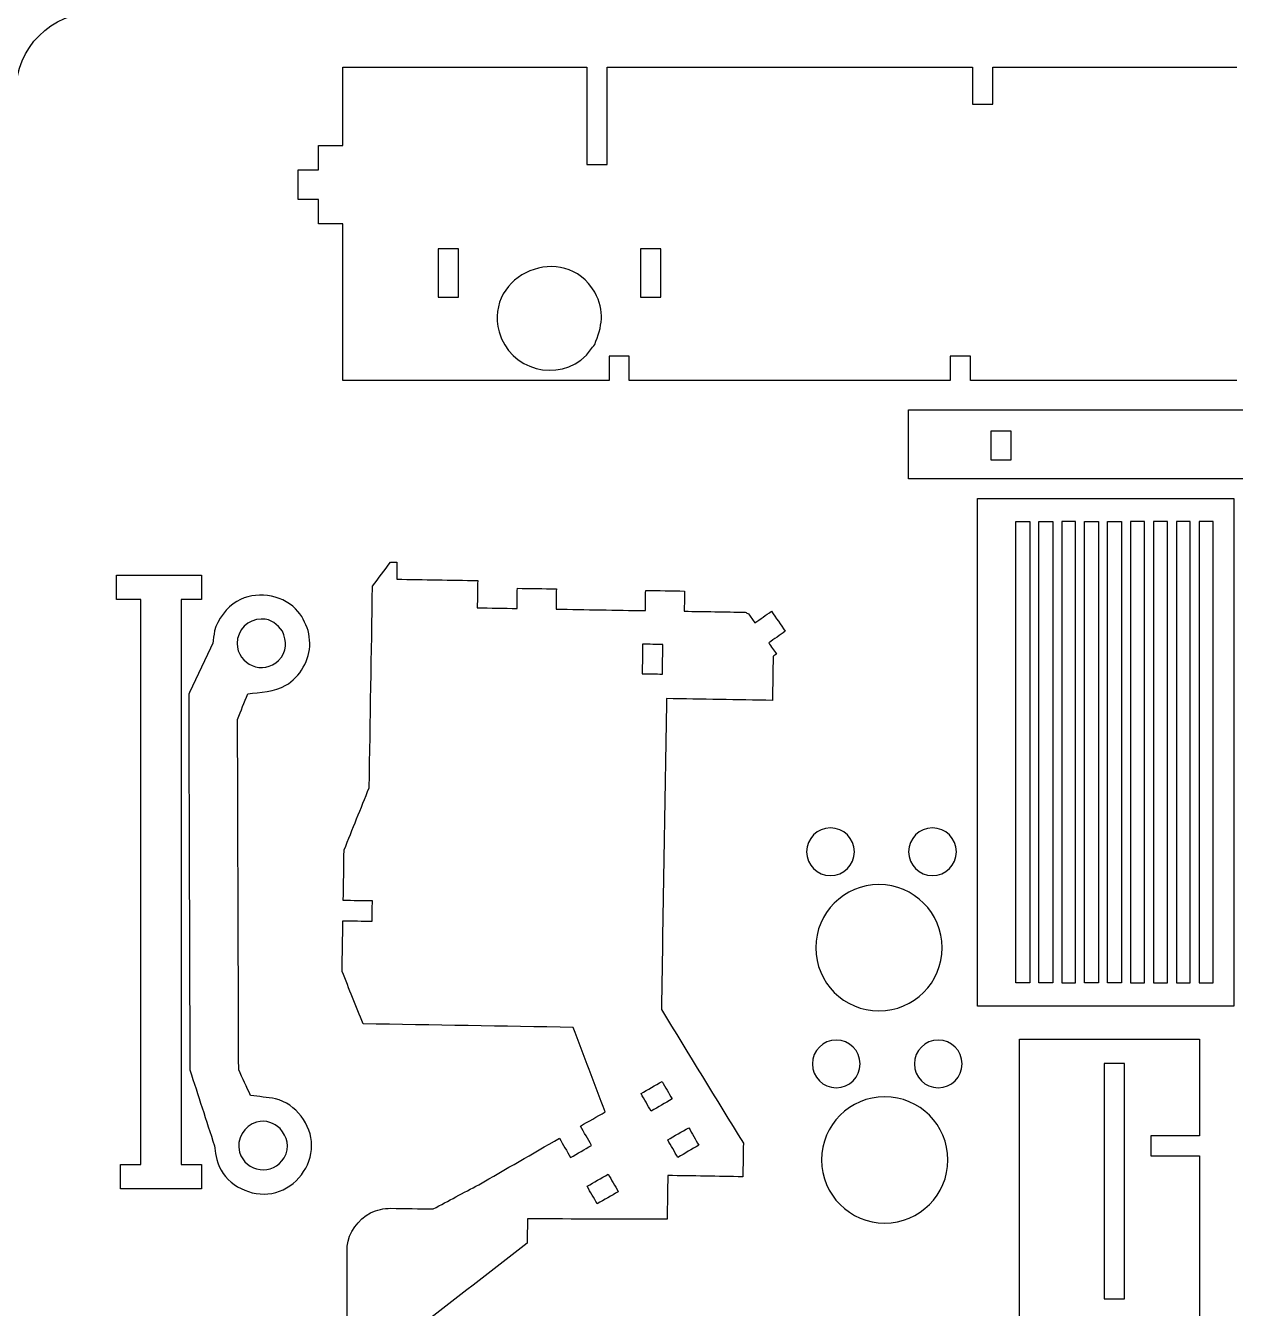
# Model space of a CAD drawing. Extents: x 1449 to 2334, y 110 to 990.
# Drawn here: x 1740.7 to 1893.1, y 386.6 to 548.2 of the extents above; entities that cross this region are included whole.
import ezdxf

# ---------------------------------------------------------------- set-up
doc = ezdxf.new("R2010")
doc.units = 0
doc.layers.get('0').update_dxf_attribs({"linetype": 'CONTINUOUS'})

msp = doc.modelspace()

# ---------------------------------------------------------------- linework, layer by layer
at = {"color": 175}
msp.add_open_spline([(1739.477645, 539.85946), (1739.477645, 545.35946), (1743.977645, 549.85946), (1749.477645, 549.85946)], degree=3, dxfattribs=at)
at = {"color": 3}
for points in [[(1780.654045, 533.08406), (1780.654045, 536.37246), (1780.654045, 539.66096), (1780.654045, 542.94936)], [(1780.654045, 542.94936), (1790.902445, 542.94936), (1801.151045, 542.94936), (1811.399445, 542.94936)], [(1811.399445, 542.94936), (1811.399445, 538.86206), (1811.399445, 534.77496), (1811.399445, 530.68776)], [(1813.948545, 530.68786), (1813.948545, 534.77496), (1813.948545, 538.86216), (1813.948545, 542.94936)], [(1813.948545, 542.94936), (1829.281645, 542.94936), (1844.614645, 542.94936), (1859.947745, 542.94936)], [(1859.947745, 542.94936), (1859.947745, 541.39676), (1859.947745, 539.84416), (1859.947745, 538.29156)], [(1862.498745, 538.29146), (1862.498745, 539.84406), (1862.498645, 541.39676), (1862.498645, 542.94936)], [(1862.498645, 542.94936), (1872.746545, 542.94936), (1882.994345, 542.94936), (1893.242245, 542.94936)], [(1859.947745, 538.29156), (1860.798045, 538.29156), (1861.648445, 538.29146), (1862.498745, 538.29146)], [(1777.594545, 530.02456), (1777.594545, 531.04446), (1777.594545, 532.06426), (1777.594545, 533.08406)], [(1777.594545, 533.08406), (1778.614445, 533.08406), (1779.634245, 533.08406), (1780.654045, 533.08406)], [(1775.045045, 526.27816), (1775.045045, 527.52696), (1775.045045, 528.77586), (1775.045045, 530.02456)], [(1775.045045, 530.02456), (1775.894945, 530.02456), (1776.744745, 530.02456), (1777.594545, 530.02456)], [(1811.399445, 530.68776), (1812.249145, 530.68776), (1813.098845, 530.68786), (1813.948545, 530.68786)], [(1777.594545, 526.27816), (1776.744745, 526.27816), (1775.894945, 526.27816), (1775.045045, 526.27816)], [(1777.594545, 523.21866), (1777.594545, 524.23856), (1777.594545, 525.25836), (1777.594545, 526.27816)], [(1780.654045, 523.21866), (1779.634245, 523.21866), (1778.614445, 523.21866), (1777.594545, 523.21866)], [(1780.654045, 503.48806), (1780.654045, 510.06496), (1780.654045, 516.64186), (1780.654045, 523.21866)], [(1816.735445, 506.54756), (1815.885545, 506.54756), (1815.035745, 506.54756), (1814.185845, 506.54756)], [(1814.185845, 506.54756), (1814.185845, 505.52766), (1814.185845, 504.50786), (1814.185845, 503.48806)], [(1816.735445, 503.48806), (1816.735445, 504.50786), (1816.735445, 505.52766), (1816.735445, 506.54756)], [(1859.710445, 506.54756), (1858.860545, 506.54756), (1858.010745, 506.54756), (1857.160945, 506.54756)], [(1857.160945, 506.54756), (1857.160945, 505.52766), (1857.160945, 504.50786), (1857.160945, 503.48806)], [(1859.710445, 503.48806), (1859.710445, 504.50786), (1859.710445, 505.52766), (1859.710445, 506.54756)], [(1814.185845, 503.48806), (1803.008645, 503.48806), (1791.831245, 503.48806), (1780.654045, 503.48806)], [(1857.160945, 503.48806), (1843.685745, 503.48806), (1830.210545, 503.48806), (1816.735445, 503.48806)], [(1893.242245, 503.48806), (1882.065045, 503.48806), (1870.887745, 503.48806), (1859.710445, 503.48806)], [(1851.907345, 499.80386), (1873.983045, 499.80386), (1896.058645, 499.80386), (1918.134345, 499.80386)], [(1851.907345, 491.12276), (1851.907345, 494.01646), (1851.907345, 496.91016), (1851.907345, 499.80386)], [(1918.134345, 491.12276), (1896.058645, 491.12276), (1873.983045, 491.12276), (1851.907345, 491.12276)], [(1860.570645, 424.70366), (1860.570645, 446.01786), (1860.570645, 467.33206), (1860.570645, 488.64626)], [(1860.570645, 488.64626), (1871.335545, 488.64626), (1882.100245, 488.64626), (1892.865145, 488.64626)], [(1892.865145, 488.64626), (1892.865145, 467.33206), (1892.865145, 446.01786), (1892.865145, 424.70366)], [(1784.401345, 477.57816), (1785.156545, 478.59266), (1785.911445, 479.60706), (1786.666645, 480.62146)], [(1786.666645, 480.62146), (1786.938545, 480.61706), (1787.210445, 480.61256), (1787.482445, 480.60806)], [(1787.482445, 480.60806), (1787.470645, 479.89426), (1787.458745, 479.18046), (1787.446945, 478.46666)], [(1752.164445, 475.92186), (1752.164445, 476.94176), (1752.164445, 477.96156), (1752.164445, 478.98136)], [(1752.164445, 478.98136), (1755.733745, 478.98136), (1759.303045, 478.98136), (1762.872445, 478.98136)], [(1762.872445, 478.98136), (1762.872445, 477.96156), (1762.872445, 476.94176), (1762.872445, 475.92186)], [(1787.446945, 478.46666), (1790.845845, 478.41056), (1794.244845, 478.35446), (1797.643745, 478.29846)], [(1797.643745, 478.29846), (1797.624745, 477.15396), (1797.605845, 476.00956), (1797.586845, 474.86506)], [(1774.720145, 474.72596), (1772.825645, 476.60836), (1769.639445, 477.01746), (1767.330745, 475.67456)], [(1783.982045, 452.20506), (1784.121845, 460.66266), (1784.261645, 469.12046), (1784.401345, 477.57816)], [(1802.596145, 474.77366), (1802.610345, 475.62336), (1802.624745, 476.47306), (1802.638945, 477.32286)], [(1802.638945, 477.32286), (1804.277245, 477.29556), (1805.915345, 477.26826), (1807.553645, 477.24106)], [(1807.553645, 477.24106), (1807.539445, 476.39126), (1807.525245, 475.54146), (1807.511045, 474.69176)], [(1818.761445, 474.50546), (1818.775145, 475.35516), (1818.788845, 476.20486), (1818.802645, 477.05466)], [(1818.802645, 477.05466), (1820.434145, 477.02826), (1822.065545, 477.00166), (1823.697045, 476.97526)], [(1823.697045, 476.97526), (1823.683345, 476.12546), (1823.669645, 475.27566), (1823.655745, 474.42586)], [(1755.223645, 475.92186), (1754.203845, 475.92186), (1753.184145, 475.92186), (1752.164445, 475.92186)], [(1755.223645, 404.73146), (1755.223645, 428.46166), (1755.223645, 452.19176), (1755.223645, 475.92186)], [(1762.872445, 475.92186), (1762.023245, 475.92186), (1761.174045, 475.92186), (1760.324845, 475.92186)], [(1760.324845, 475.92186), (1760.324845, 452.19176), (1760.324845, 428.46166), (1760.324845, 404.73146)], [(1767.330745, 475.67456), (1766.063445, 474.93746), (1764.866745, 473.36726), (1764.491845, 471.94996)], [(1776.312645, 471.98806), (1775.906445, 472.95966), (1775.558345, 473.89316), (1774.720145, 474.72596)], [(1797.586845, 474.86506), (1799.256545, 474.83466), (1800.926445, 474.80406), (1802.596145, 474.77366)], [(1807.511045, 474.69176), (1811.261145, 474.62956), (1815.011345, 474.56756), (1818.761445, 474.50546)], [(1823.655745, 474.42586), (1826.220045, 474.38666), (1828.784245, 474.34746), (1831.348545, 474.30826)], [(1831.348545, 474.30826), (1831.485645, 474.23496), (1831.622845, 474.16176), (1831.760045, 474.08866)], [(1831.760045, 474.08866), (1832.020545, 473.71176), (1832.280845, 473.33486), (1832.541345, 472.95786)], [(1832.541345, 472.95786), (1833.239345, 473.44506), (1833.937445, 473.93206), (1834.635345, 474.41906)], [(1834.635345, 474.41906), (1835.218345, 473.58226), (1835.801145, 472.74556), (1836.384145, 471.90866)], [(1764.491845, 471.94996), (1764.424045, 471.42176), (1764.356245, 470.89366), (1764.288445, 470.36546)], [(1776.526245, 470.40506), (1776.455045, 470.93276), (1776.383845, 471.46046), (1776.312645, 471.98806)], [(1836.384145, 471.90866), (1835.685845, 471.42216), (1834.987245, 470.93566), (1834.288945, 470.44916)], [(1764.288445, 470.36546), (1763.275445, 468.24466), (1762.262645, 466.12386), (1761.249645, 464.00306)], [(1773.483845, 465.09606), (1775.273245, 466.13696), (1776.532845, 468.33496), (1776.526245, 470.40506)], [(1834.288945, 470.44916), (1834.616645, 469.97856), (1834.944545, 469.50816), (1835.272145, 469.03756)], [(1834.853445, 468.74596), (1834.822945, 466.89586), (1834.792445, 465.04576), (1834.761945, 463.19576)], [(1835.272145, 469.03756), (1835.132645, 468.94036), (1834.993045, 468.84316), (1834.853445, 468.74596)], [(1761.249645, 464.00306), (1761.300645, 448.21966), (1761.351645, 432.43626), (1761.402645, 416.65286)], [(1767.403345, 460.80956), (1767.828845, 461.87896), (1768.254245, 462.94856), (1768.679745, 464.01796)], [(1768.679745, 464.01796), (1770.225345, 464.23236), (1772.106045, 464.29466), (1773.483845, 465.09606)], [(1821.423345, 463.41656), (1821.207745, 450.36456), (1820.991945, 437.31246), (1820.776245, 424.26036)], [(1834.761945, 463.19576), (1830.315745, 463.26936), (1825.869645, 463.34296), (1821.423345, 463.41656)], [(1767.546045, 416.67326), (1767.498445, 431.38526), (1767.450945, 446.09746), (1767.403345, 460.80956)], [(1780.822545, 444.36676), (1781.875745, 446.97956), (1782.928845, 449.59216), (1783.982045, 452.20506)], [(1842.070445, 447.14116), (1840.410045, 447.14116), (1839.064045, 445.79516), (1839.064045, 444.13476)], [(1845.076845, 444.13476), (1845.076845, 445.79516), (1843.730845, 447.14116), (1842.070445, 447.14116)], [(1854.913745, 447.14116), (1853.253345, 447.14116), (1851.907345, 445.79516), (1851.907345, 444.13476)], [(1857.920145, 444.13476), (1857.920145, 445.79516), (1856.574145, 447.14116), (1854.913745, 447.14116)], [(1780.717345, 437.99376), (1780.752445, 440.11806), (1780.787545, 442.24246), (1780.822545, 444.36676)], [(1839.064045, 444.13476), (1839.064045, 442.47436), (1840.410045, 441.12836), (1842.070445, 441.12836)], [(1842.070445, 441.12836), (1843.730845, 441.12836), (1845.076845, 442.47436), (1845.076845, 444.13476)], [(1851.907345, 444.13476), (1851.907345, 442.47436), (1853.253345, 441.12836), (1854.913745, 441.12836)], [(1854.913745, 441.12836), (1856.574145, 441.12836), (1857.920145, 442.47436), (1857.920145, 444.13476)], [(1848.177745, 439.99766), (1843.784545, 439.99766), (1840.223245, 436.43636), (1840.223245, 432.04316)], [(1856.132245, 432.04316), (1856.132245, 436.43636), (1852.570945, 439.99766), (1848.177745, 439.99766)], [(1784.388145, 437.93316), (1783.164545, 437.95346), (1781.940845, 437.97356), (1780.717345, 437.99376)], [(1784.346045, 435.38396), (1784.360045, 436.23376), (1784.374145, 437.08346), (1784.388145, 437.93316)], [(1780.569845, 429.07146), (1780.604845, 431.19576), (1780.640045, 433.32016), (1780.675145, 435.44446)], [(1780.675145, 435.44446), (1781.898745, 435.42426), (1783.122345, 435.40416), (1784.346045, 435.38396)], [(1840.223245, 432.04316), (1840.223245, 427.64996), (1843.784545, 424.08866), (1848.177745, 424.08866)], [(1848.177745, 424.08866), (1852.570945, 424.08866), (1856.132245, 427.64996), (1856.132245, 432.04316)], [(1783.213245, 422.45656), (1782.332145, 424.66156), (1781.450945, 426.86646), (1780.569845, 429.07146)], [(1820.776245, 424.26036), (1824.217045, 418.64676), (1827.657745, 413.03296), (1831.098545, 407.41926)], [(1892.865145, 424.70366), (1882.100245, 424.70366), (1871.335545, 424.70366), (1860.570645, 424.70366)], [(1809.665245, 422.01896), (1800.847945, 422.16476), (1792.030545, 422.31066), (1783.213245, 422.45656)], [(1813.688745, 411.36536), (1812.347545, 414.91656), (1811.006445, 418.46786), (1809.665245, 422.01896)], [(1842.795345, 420.41906), (1841.134945, 420.41906), (1839.788945, 419.07306), (1839.788945, 417.41266)], [(1845.801745, 417.41266), (1845.801745, 419.07306), (1844.455745, 420.41906), (1842.795345, 420.41906)], [(1855.638645, 420.41906), (1853.978245, 420.41906), (1852.632245, 419.07306), (1852.632245, 417.41266)], [(1858.645045, 417.41266), (1858.645045, 419.07306), (1857.299045, 420.41906), (1855.638645, 420.41906)], [(1865.879945, 343.15066), (1865.879945, 368.94096), (1865.879945, 394.73126), (1865.879945, 420.52166)], [(1865.879945, 420.52166), (1873.426545, 420.52166), (1880.973245, 420.52166), (1888.519945, 420.52166)], [(1888.519945, 420.52166), (1888.519945, 416.46866), (1888.519945, 412.41556), (1888.519945, 408.36266)], [(1839.788945, 417.41266), (1839.788945, 415.75226), (1841.134945, 414.40626), (1842.795345, 414.40626)], [(1842.795345, 414.40626), (1844.455745, 414.40626), (1845.801745, 415.75226), (1845.801745, 417.41266)], [(1852.632245, 417.41266), (1852.632245, 415.75226), (1853.978245, 414.40626), (1855.638645, 414.40626)], [(1855.638645, 414.40626), (1857.299045, 414.40626), (1858.645045, 415.75226), (1858.645045, 417.41266)], [(1761.402645, 416.65286), (1762.432745, 413.46736), (1763.462745, 410.28176), (1764.492845, 407.09626)], [(1769.055445, 413.44206), (1768.552245, 414.51916), (1768.049145, 415.59616), (1767.546045, 416.67326)], [(1772.176345, 413.03146), (1771.136045, 413.16836), (1770.095745, 413.30516), (1769.055445, 413.44206)], [(1776.730645, 407.13576), (1776.722045, 409.80696), (1774.762845, 412.34306), (1772.176345, 413.03146)], [(1848.902645, 413.27556), (1844.509445, 413.27556), (1840.948145, 409.71426), (1840.948145, 405.32106)], [(1856.857145, 405.32106), (1856.857145, 409.71426), (1853.295845, 413.27556), (1848.902645, 413.27556)], [(1810.587145, 409.57816), (1811.621045, 410.17396), (1812.654845, 410.76966), (1813.688745, 411.36536)], [(1811.987445, 407.14816), (1811.520745, 407.95816), (1811.053945, 408.76826), (1810.587145, 409.57816)], [(1772.214545, 401.21066), (1774.792045, 401.91026), (1776.739245, 404.46486), (1776.730645, 407.13576)], [(1797.772745, 402.19386), (1801.160645, 404.14586), (1804.548545, 406.09786), (1807.936445, 408.04986)], [(1807.936445, 408.04986), (1808.403245, 407.23986), (1808.870045, 406.42996), (1809.336645, 405.62006)], [(1809.336645, 405.62006), (1810.220345, 406.12946), (1811.103945, 406.63876), (1811.987445, 407.14816)], [(1831.098545, 407.41926), (1831.075345, 406.01186), (1831.052045, 404.60446), (1831.028845, 403.19706)], [(1888.519945, 408.36266), (1886.480345, 408.36266), (1884.440545, 408.36266), (1882.400945, 408.36266)], [(1882.400945, 408.36266), (1882.400945, 407.51276), (1882.400945, 406.66296), (1882.400945, 405.81306)], [(1764.492845, 407.09626), (1764.666745, 406.33146), (1764.576745, 405.32126), (1765.322545, 404.03936)], [(1882.400945, 405.81306), (1884.440545, 405.81306), (1886.480345, 405.81306), (1888.519945, 405.81306)], [(1888.519945, 405.81306), (1888.519945, 398.91226), (1888.519945, 392.01156), (1888.519945, 385.11076)], [(1752.674345, 401.67196), (1752.674345, 402.69176), (1752.674345, 403.71166), (1752.674345, 404.73146)], [(1752.674345, 404.73146), (1753.524145, 404.73146), (1754.373845, 404.73146), (1755.223645, 404.73146)], [(1760.324845, 404.73146), (1761.174045, 404.73146), (1762.023245, 404.73146), (1762.872445, 404.73146)], [(1762.872445, 404.73146), (1762.872445, 403.71166), (1762.872445, 402.69176), (1762.872445, 401.67196)], [(1765.322545, 404.03936), (1766.665545, 401.73076), (1769.637145, 400.51106), (1772.214545, 401.21066)], [(1840.948145, 405.32106), (1840.948145, 400.92786), (1844.509445, 397.36656), (1848.902645, 397.36656)], [(1848.902645, 397.36656), (1853.295845, 397.36656), (1856.857145, 400.92786), (1856.857145, 405.32106)], [(1821.590045, 403.35246), (1821.559545, 401.51846), (1821.528845, 399.68446), (1821.498245, 397.85036)], [(1831.028845, 403.19706), (1827.882545, 403.24876), (1824.736245, 403.30066), (1821.590045, 403.35246)], [(1762.872445, 401.67196), (1759.473145, 401.67196), (1756.073645, 401.67196), (1752.674345, 401.67196)], [(1792.050245, 399.14326), (1793.957745, 400.16016), (1795.865245, 401.17696), (1797.772745, 402.19386)], [(1784.146945, 398.63746), (1784.957245, 399.05036), (1785.813545, 399.21906), (1786.716045, 399.23156)], [(1786.716045, 399.23156), (1788.494045, 399.20216), (1790.272245, 399.17276), (1792.050245, 399.14326)], [(1781.208045, 394.44846), (1781.368245, 396.15746), (1782.592645, 397.84526), (1784.146945, 398.63746)], [(1803.921245, 397.88846), (1803.904845, 396.86896), (1803.888345, 395.84946), (1803.871845, 394.83006)], [(1821.498245, 397.85036), (1815.639245, 397.86316), (1809.780245, 397.87566), (1803.921245, 397.88846)], [(1780.804145, 200.17856), (1780.938745, 264.93516), (1781.073545, 329.69186), (1781.208045, 394.44846)], [(1803.871845, 394.83006), (1799.832945, 391.70106), (1795.793945, 388.57216), (1791.755045, 385.44306)]]:
    msp.add_open_spline(points, degree=3, dxfattribs=at)
at = {"color": 250}
for points in [[(1812.381245, 514.59746), (1808.602645, 521.14136), (1798.390845, 516.91106), (1800.346745, 509.61256)], [(1792.678145, 520.08546), (1792.678145, 518.04586), (1792.678145, 516.00616), (1792.678145, 513.96656)], [(1795.227745, 520.08546), (1794.377845, 520.08546), (1793.528045, 520.08546), (1792.678145, 520.08546)], [(1795.227745, 513.96656), (1795.227745, 516.00616), (1795.227745, 518.04586), (1795.227745, 520.08546)], [(1818.156445, 520.08546), (1818.156445, 518.04586), (1818.156445, 516.00616), (1818.156445, 513.96656)], [(1820.706045, 520.08546), (1819.856145, 520.08546), (1819.006345, 520.08546), (1818.156445, 520.08546)], [(1820.706045, 513.96656), (1820.706045, 516.00616), (1820.706045, 518.04586), (1820.706045, 520.08546)], [(1792.678145, 513.96656), (1793.528045, 513.96656), (1794.377845, 513.96656), (1795.227745, 513.96656)], [(1812.381245, 508.02816), (1813.275645, 510.18726), (1813.730645, 512.26056), (1812.381245, 514.59746)], [(1818.156445, 513.96656), (1819.006345, 513.96656), (1819.856145, 513.96656), (1820.706045, 513.96656)], [(1800.346745, 509.61256), (1801.633745, 504.80986), (1807.821245, 503.15216), (1811.337245, 506.66766)], [(1811.337245, 506.66766), (1811.685345, 507.12116), (1812.033245, 507.57466), (1812.381245, 508.02816)], [(1864.808045, 497.11126), (1863.958145, 497.11126), (1863.108345, 497.11126), (1862.258445, 497.11126)], [(1862.258445, 497.11126), (1862.258445, 495.90916), (1862.258445, 494.70716), (1862.258445, 493.50506)], [(1864.808045, 493.50506), (1864.808045, 494.70716), (1864.808045, 495.90916), (1864.808045, 497.11126)], [(1862.258445, 493.50506), (1863.108345, 493.50506), (1863.958145, 493.50506), (1864.808045, 493.50506)], [(1865.416945, 427.61006), (1865.416945, 446.98666), (1865.416945, 466.36326), (1865.416945, 485.73986)], [(1865.416945, 485.73986), (1865.999945, 485.73986), (1866.583045, 485.73986), (1867.166145, 485.73986)], [(1867.166145, 485.73986), (1867.166145, 466.36326), (1867.166145, 446.98666), (1867.166145, 427.61006)], [(1868.304245, 427.61006), (1868.304245, 446.98666), (1868.304245, 466.36326), (1868.304245, 485.73986)], [(1868.304245, 485.73986), (1868.887245, 485.73986), (1869.470445, 485.73986), (1870.053445, 485.73986)], [(1870.053445, 485.73986), (1870.053445, 466.36326), (1870.053445, 446.98666), (1870.053445, 427.61006)], [(1872.940845, 485.73986), (1872.357645, 485.73986), (1871.774645, 485.73986), (1871.191545, 485.73986)], [(1871.191545, 485.73986), (1871.191545, 466.36326), (1871.191545, 446.98666), (1871.191545, 427.61006)], [(1872.940845, 427.61006), (1872.940845, 446.98666), (1872.940845, 466.36326), (1872.940845, 485.73986)], [(1874.078845, 427.61006), (1874.078845, 446.98666), (1874.078845, 466.36326), (1874.078845, 485.73986)], [(1874.078845, 485.73986), (1874.661845, 485.73986), (1875.245045, 485.73986), (1875.828045, 485.73986)], [(1875.828045, 485.73986), (1875.828045, 466.36326), (1875.828045, 446.98666), (1875.828045, 427.61006)], [(1876.966245, 427.61006), (1876.966245, 446.98666), (1876.966245, 466.36326), (1876.966245, 485.73986)], [(1876.966245, 485.73986), (1877.549245, 485.73986), (1878.132345, 485.73986), (1878.715445, 485.73986)], [(1878.715445, 485.73986), (1878.715445, 466.36326), (1878.715445, 446.98666), (1878.715445, 427.61006)], [(1881.602745, 485.73986), (1881.019745, 485.73986), (1880.436545, 485.73986), (1879.853545, 485.73986)], [(1879.853545, 485.73986), (1879.853545, 466.36326), (1879.853545, 446.98666), (1879.853545, 427.61006)], [(1881.602745, 427.61006), (1881.602745, 446.98666), (1881.602745, 466.36326), (1881.602745, 485.73986)], [(1884.490145, 485.73986), (1883.907045, 485.73986), (1883.323945, 485.73986), (1882.740945, 485.73986)], [(1882.740945, 485.73986), (1882.740945, 466.36326), (1882.740945, 446.98666), (1882.740945, 427.61006)], [(1884.490145, 427.61006), (1884.490145, 446.98666), (1884.490145, 466.36326), (1884.490145, 485.73986)], [(1887.377445, 485.73986), (1886.794445, 485.73986), (1886.211245, 485.73986), (1885.628245, 485.73986)], [(1885.628245, 485.73986), (1885.628245, 466.36326), (1885.628245, 446.98666), (1885.628245, 427.61006)], [(1887.377445, 427.61006), (1887.377445, 446.98666), (1887.377445, 466.36326), (1887.377445, 485.73986)], [(1890.264845, 485.73986), (1889.681745, 485.73986), (1889.098645, 485.73986), (1888.515645, 485.73986)], [(1888.515645, 485.73986), (1888.515645, 466.36326), (1888.515645, 446.98666), (1888.515645, 427.61006)], [(1890.264845, 427.61006), (1890.264845, 446.98666), (1890.264845, 466.36326), (1890.264845, 485.73986)], [(1770.397445, 473.44476), (1768.738945, 473.43946), (1767.342545, 472.03406), (1767.347845, 470.37546)], [(1773.051945, 471.92366), (1772.414245, 472.74906), (1771.725945, 473.44896), (1770.397445, 473.44476)], [(1772.577645, 468.22896), (1773.699745, 469.35846), (1773.587445, 470.64266), (1773.051945, 471.92366)], [(1767.347845, 470.37546), (1767.356645, 467.65576), (1770.700245, 466.33916), (1772.577645, 468.22896)], [(1818.419245, 470.27946), (1818.398845, 469.03906), (1818.378245, 467.79866), (1818.357745, 466.55816)], [(1820.968445, 470.23746), (1820.118745, 470.25156), (1819.268945, 470.26546), (1818.419245, 470.27946)], [(1820.906945, 466.51606), (1820.927445, 467.75656), (1820.947945, 468.99706), (1820.968445, 470.23746)], [(1818.357745, 466.55816), (1819.207545, 466.54416), (1820.057245, 466.53016), (1820.906945, 466.51606)], [(1867.166145, 427.61006), (1866.583045, 427.61006), (1865.999945, 427.61006), (1865.416945, 427.61006)], [(1870.053445, 427.61006), (1869.470445, 427.61006), (1868.887245, 427.61006), (1868.304245, 427.61006)], [(1871.191545, 427.61006), (1871.774645, 427.61006), (1872.357645, 427.61006), (1872.940845, 427.61006)], [(1875.828045, 427.61006), (1875.245045, 427.61006), (1874.661845, 427.61006), (1874.078845, 427.61006)], [(1878.715445, 427.61006), (1878.132345, 427.61006), (1877.549245, 427.61006), (1876.966245, 427.61006)], [(1879.853545, 427.61006), (1880.436545, 427.61006), (1881.019745, 427.61006), (1881.602745, 427.61006)], [(1882.740945, 427.61006), (1883.323945, 427.61006), (1883.907045, 427.61006), (1884.490145, 427.61006)], [(1885.628245, 427.61006), (1886.211245, 427.61006), (1886.794445, 427.61006), (1887.377445, 427.61006)], [(1888.515645, 427.61006), (1889.098645, 427.61006), (1889.681745, 427.61006), (1890.264845, 427.61006)], [(1879.086545, 417.46216), (1878.236645, 417.46216), (1877.386945, 417.46216), (1876.537045, 417.46216)], [(1876.537045, 417.46216), (1876.537045, 407.57676), (1876.537045, 397.69136), (1876.537045, 387.80586)], [(1879.086545, 387.80586), (1879.086545, 397.69136), (1879.086545, 407.57676), (1879.086545, 417.46216)], [(1818.212145, 413.67746), (1819.095745, 414.18676), (1819.979445, 414.69596), (1820.863045, 415.20516)], [(1819.485045, 411.46846), (1819.060745, 412.20476), (1818.636445, 412.94116), (1818.212145, 413.67746)], [(1820.863045, 415.20516), (1821.287345, 414.46886), (1821.711645, 413.73246), (1822.135945, 412.99616)], [(1822.135945, 412.99616), (1821.252345, 412.48696), (1820.368645, 411.97776), (1819.485045, 411.46846)], [(1772.768145, 409.28636), (1771.938445, 409.91896), (1771.091445, 410.41646), (1769.810345, 410.06866)], [(1769.810345, 410.06866), (1768.209345, 409.63406), (1767.224645, 407.91486), (1767.659145, 406.31456)], [(1773.266345, 405.59476), (1774.058045, 406.97666), (1773.616645, 408.18766), (1772.768145, 409.28636)], [(1821.572045, 407.84706), (1822.455645, 408.35616), (1823.339145, 408.86546), (1824.222845, 409.37466)], [(1824.222845, 409.37466), (1824.647245, 408.63836), (1825.071545, 407.90196), (1825.495845, 407.16566)], [(1822.845045, 405.63796), (1822.420745, 406.37426), (1821.996345, 407.11076), (1821.572045, 407.84706)], [(1825.495845, 407.16566), (1824.612145, 406.65646), (1823.728645, 406.14716), (1822.845045, 405.63796)], [(1767.659145, 406.31456), (1768.371745, 403.68966), (1771.942245, 403.28366), (1773.266345, 405.59476)], [(1811.423545, 401.99846), (1812.307245, 402.50766), (1813.190745, 403.01686), (1814.074345, 403.52616)], [(1814.074345, 403.52616), (1814.498745, 402.78986), (1814.923045, 402.05356), (1815.347345, 401.31726)], [(1812.696545, 399.78946), (1812.272245, 400.52576), (1811.847945, 401.26206), (1811.423545, 401.99846)], [(1815.347345, 401.31726), (1814.463745, 400.80796), (1813.580245, 400.29876), (1812.696545, 399.78946)], [(1876.537045, 387.80586), (1877.386945, 387.80586), (1878.236645, 387.80586), (1879.086545, 387.80586)]]:
    msp.add_open_spline(points, degree=3, dxfattribs=at)

doc.saveas('drawing.dxf')
